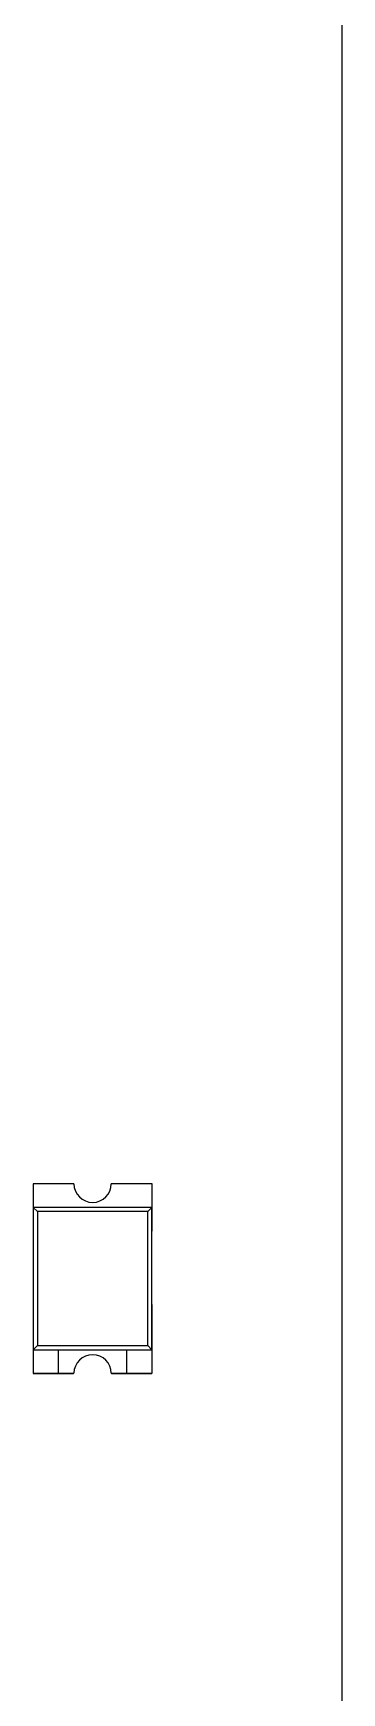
# Model space of a CAD drawing. Header units: millimetres. Extents: x -98.2 to -8.2, y 5.1 to 75.1.
# Drawn here: x -11.42 to -8.17, y 40.12 to 57.62 of the extents above; entities that cross this region are included whole.
import ezdxf

# ---------------------------------------------------------------- set-up
doc = ezdxf.new("R2010")
doc.units = ezdxf.units.MM

msp = doc.modelspace()

# ---------------------------------------------------------------- linework, layer by layer
at = {"color": 7, "linetype": 'Continuous', "lineweight": 25}
for p, q in [((-8.169, 72.123), (-8.169, 8.123)), ((-11.421, 45.49), (-11.421, 44.99)), ((-10.992, 45.49), (-11.421, 45.49)), ((-10.995, 45.491), (-11.42, 45.491)), ((-11.42, 45.491), (-11.42, 45.49)), ((-10.169, 45.49), (-10.598, 45.49)), ((-10.17, 45.491), (-10.595, 45.491)), ((-10.17, 45.49), (-10.17, 45.491)), ((-10.169, 44.99), (-10.169, 45.49)), ((-11.376, 45.197), (-11.42, 45.241)), ((-10.17, 45.241), (-11.42, 45.241)), ((-11.42, 45.241), (-11.42, 43.741)), ((-10.214, 45.197), (-11.376, 45.197)), ((-11.376, 45.197), (-11.376, 43.785)), ((-10.214, 45.197), (-10.17, 45.241)), ((-10.214, 43.785), (-10.214, 45.197)), ((-10.17, 43.741), (-10.17, 45.241)), ((-11.421, 44.99), (-11.42, 44.99)), ((-11.42, 44.99), (-11.42, 44.219)), ((-10.17, 44.99), (-10.169, 44.99)), ((-11.421, 44.219), (-11.421, 43.492)), ((-11.421, 44.219), (-11.42, 44.219)), ((-10.169, 44.219), (-10.17, 44.219)), ((-10.169, 43.492), (-10.169, 44.219)), ((-11.376, 43.785), (-11.42, 43.741)), ((-11.376, 43.785), (-10.214, 43.785)), ((-10.214, 43.785), (-10.17, 43.741)), ((-11.42, 43.741), (-10.17, 43.741)), ((-11.155, 43.492), (-11.155, 43.741)), ((-10.434, 43.492), (-10.434, 43.741)), ((-11.421, 43.492), (-10.992, 43.492)), ((-11.42, 43.492), (-11.42, 43.491)), ((-11.42, 43.491), (-10.995, 43.491)), ((-10.598, 43.492), (-10.169, 43.492)), ((-10.595, 43.491), (-10.17, 43.491)), ((-10.17, 43.491), (-10.17, 43.492))]:
    msp.add_line(p, q, dxfattribs=at)
for centre, start, end in [((-10.795, 45.491), 180.2908, 359.7092), ((-10.795, 43.491), 0.2908, 179.7092)]:
    msp.add_arc(centre, 0.197, start, end, dxfattribs=at)

doc.saveas('drawing.dxf')
